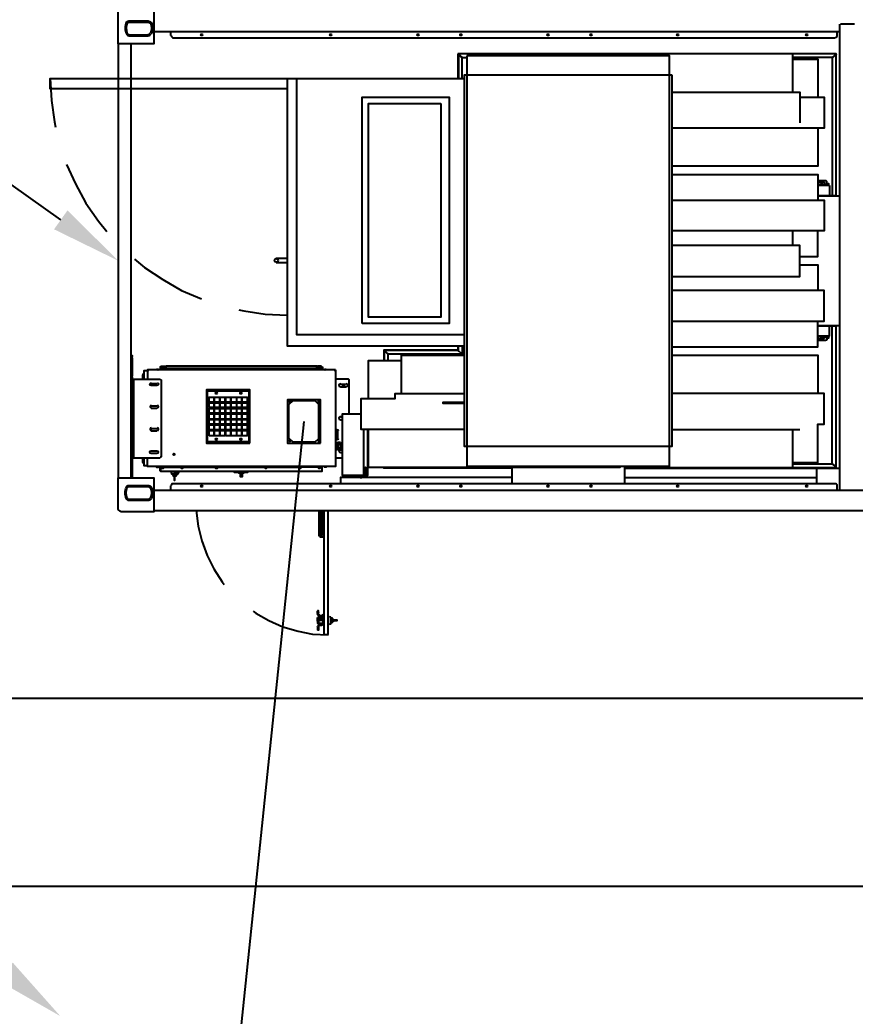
# Model space of a CAD drawing. Header units: feet. Extents: x -17 to 646, y -41 to 598.
# Drawn here: x 6.682 to 8.014, y 17.619 to 19.208 of the extents above; entities that cross this region are included whole.
import ezdxf
from ezdxf import colors
from ezdxf.entities.mleader import LeaderData, LeaderLine
from ezdxf.math import Vec2, Vec3

# ---------------------------------------------------------------- set-up
doc = ezdxf.new("R2010")
doc.units = ezdxf.units.FT
doc.header["$MEASUREMENT"] = 0
for name, color, linetype in [('E-CABL-CAT6', 120, 'CAT6_CABLE'), ('G-ANNO-TEXT', 1, 'Continuous'), ('PV-EQUIPM', 255, 'Continuous')]:
    doc.layers.add(name, color=color, linetype=linetype)
doc.styles.add('NEI-A', font='arial.ttf')
doc.styles.get("Standard").update_dxf_attribs({"font": 'arial.ttf'})
doc.linetypes.add('CAT6_CABLE', pattern='A,1,-0.12,["CAT6",Standard,S=0.1,R=0,X=-0.08,Y=-0.05],-0.3', length=1.42)

msp = doc.modelspace()

# ---------------------------------------------------------------- linework, layer by layer
at = {"layer": 'E-CABL-CAT6'}
msp.add_lwpolyline([(7.03579, 17.60436), (7.13579, 18.56694)], dxfattribs=at)
at = {"layer": 'PV-EQUIPM', "lineweight": 25}
for p, q in [((7.97336, 18.94363), (7.97336, 18.9278)), ((7.95503, 18.9278), (7.9817, 18.9278)), ((7.9817, 18.71945), (7.95503, 18.71945)), ((7.26914, 18.67444), (7.2633, 18.68028)), ((7.64667, 18.49276), (7.9892, 18.49276)), ((7.1583, 18.25441), (7.1583, 18.24524)), ((7.1658, 18.25524), (7.1658, 18.25108))]:
    msp.add_line(p, q, dxfattribs=at)
for points in [[(9.42431, 17.82521), (6.0082, 17.82521), (6.0082, 19.92204), (9.42431, 19.92204)], [(9.12429, 18.12523), (6.30823, 18.12523), (6.30823, 19.62202), (9.12429, 19.62202)], [(7.39498, 19.15032), (7.39498, 18.4961), (7.71834, 18.4961), (7.71834, 19.15032)], [(7.72251, 19.11948), (7.39082, 19.11948), (7.39082, 18.52777), (7.72251, 18.52777)], [(7.2283, 18.72361), (7.2283, 19.08448), (7.36665, 19.08448), (7.36665, 18.72361)], [(7.35331, 19.07448), (7.35331, 18.73362), (7.2383, 18.73362), (7.2383, 19.07448)], [(6.88577, 18.64861), (6.88661, 18.64778), (6.88661, 18.64861)], [(6.90078, 18.64944), (6.90161, 18.65028), (6.90244, 18.64944), (6.90244, 18.65028), (6.90328, 18.64944), (6.90328, 18.65028), (6.89994, 18.65028), (6.89994, 18.64944), (6.90078, 18.65028)], [(6.91078, 18.65194), (6.91078, 18.65444), (6.90578, 18.65444), (6.90578, 18.65194)], [(7.1558, 18.65444), (6.91494, 18.65444), (6.91494, 18.65111), (7.1558, 18.65111)], [(7.04912, 18.53277), (7.04912, 18.61777), (6.97995, 18.61777), (6.97995, 18.53277)], [(7.04745, 18.53443), (6.98162, 18.53443), (6.98162, 18.61611), (7.04745, 18.61611)], [(6.98412, 18.59777), (6.98412, 18.60611), (6.99162, 18.60611), (6.99162, 18.59777)], [(6.98412, 18.58944), (6.98412, 18.59694), (6.99162, 18.59694), (6.99162, 18.58944)], [(6.99245, 18.59777), (6.99245, 18.60611), (7.00078, 18.60611), (7.00078, 18.59777)], [(6.99245, 18.58944), (6.99245, 18.59694), (7.00078, 18.59694), (7.00078, 18.58944)], [(7.00162, 18.59777), (7.00162, 18.60611), (7.00912, 18.60611), (7.00912, 18.59777)], [(7.00162, 18.58944), (7.00162, 18.59694), (7.00912, 18.59694), (7.00912, 18.58944)], [(7.01078, 18.59777), (7.01078, 18.60611), (7.01829, 18.60611), (7.01829, 18.59777)], [(7.01078, 18.58944), (7.01078, 18.59694), (7.01829, 18.59694), (7.01829, 18.58944)], [(7.01912, 18.59777), (7.01912, 18.60611), (7.02745, 18.60611), (7.02745, 18.59777)], [(7.01912, 18.58944), (7.01912, 18.59694), (7.02745, 18.59694), (7.02745, 18.58944)], [(7.02829, 18.59777), (7.02829, 18.60611), (7.03579, 18.60611), (7.03579, 18.59777)], [(7.02829, 18.58944), (7.02829, 18.59694), (7.03579, 18.59694), (7.03579, 18.58944)], [(7.03662, 18.59777), (7.03662, 18.60611), (7.04495, 18.60611), (7.04495, 18.59777)], [(7.03662, 18.58944), (7.03662, 18.59694), (7.04495, 18.59694), (7.04495, 18.58944)], [(7.16163, 18.53277), (7.16163, 18.60194), (7.10913, 18.60194), (7.10913, 18.53277)], [(6.98412, 18.58027), (6.98412, 18.58777), (6.99162, 18.58777), (6.99162, 18.58027)], [(6.98412, 18.5711), (6.98412, 18.57944), (6.99162, 18.57944), (6.99162, 18.5711)], [(6.99245, 18.58027), (6.99245, 18.58777), (7.00078, 18.58777), (7.00078, 18.58027)], [(6.99245, 18.5711), (6.99245, 18.57944), (7.00078, 18.57944), (7.00078, 18.5711)], [(7.00162, 18.58027), (7.00162, 18.58777), (7.00912, 18.58777), (7.00912, 18.58027)], [(7.00162, 18.5711), (7.00162, 18.57944), (7.00912, 18.57944), (7.00912, 18.5711)], [(7.01078, 18.58027), (7.01078, 18.58777), (7.01829, 18.58777), (7.01829, 18.58027)], [(7.01078, 18.5711), (7.01078, 18.57944), (7.01829, 18.57944), (7.01829, 18.5711)], [(7.01912, 18.58027), (7.01912, 18.58777), (7.02745, 18.58777), (7.02745, 18.58027)], [(7.01912, 18.5711), (7.01912, 18.57944), (7.02745, 18.57944), (7.02745, 18.5711)], [(7.02829, 18.58027), (7.02829, 18.58777), (7.03579, 18.58777), (7.03579, 18.58027)], [(7.02829, 18.5711), (7.02829, 18.57944), (7.03579, 18.57944), (7.03579, 18.5711)], [(7.03662, 18.58027), (7.03662, 18.58777), (7.04495, 18.58777), (7.04495, 18.58027)], [(7.03662, 18.5711), (7.03662, 18.57944), (7.04495, 18.57944), (7.04495, 18.5711)], [(6.98412, 18.56277), (6.98412, 18.57027), (6.99162, 18.57027), (6.99162, 18.56277)], [(6.99245, 18.56277), (6.99245, 18.57027), (7.00078, 18.57027), (7.00078, 18.56277)], [(7.00162, 18.56277), (7.00162, 18.57027), (7.00912, 18.57027), (7.00912, 18.56277)], [(7.01078, 18.56277), (7.01078, 18.57027), (7.01829, 18.57027), (7.01829, 18.56277)], [(7.01912, 18.56277), (7.01912, 18.57027), (7.02745, 18.57027), (7.02745, 18.56277)], [(7.02829, 18.56277), (7.02829, 18.57027), (7.03579, 18.57027), (7.03579, 18.56277)], [(7.03662, 18.56277), (7.03662, 18.57027), (7.04495, 18.57027), (7.04495, 18.56277)], [(6.98412, 18.5536), (6.98412, 18.56193), (6.99162, 18.56193), (6.99162, 18.5536)], [(6.98412, 18.54443), (6.98412, 18.55277), (6.99162, 18.55277), (6.99162, 18.54443)], [(6.99245, 18.5536), (6.99245, 18.56193), (7.00078, 18.56193), (7.00078, 18.5536)], [(6.99245, 18.54443), (6.99245, 18.55277), (7.00078, 18.55277), (7.00078, 18.54443)], [(7.00162, 18.5536), (7.00162, 18.56193), (7.00912, 18.56193), (7.00912, 18.5536)], [(7.00162, 18.54443), (7.00162, 18.55277), (7.00912, 18.55277), (7.00912, 18.54443)], [(7.01078, 18.5536), (7.01078, 18.56193), (7.01829, 18.56193), (7.01829, 18.5536)], [(7.01078, 18.54443), (7.01078, 18.55277), (7.01829, 18.55277), (7.01829, 18.54443)], [(7.01912, 18.5536), (7.01912, 18.56193), (7.02745, 18.56193), (7.02745, 18.5536)], [(7.01912, 18.54443), (7.01912, 18.55277), (7.02745, 18.55277), (7.02745, 18.54443)], [(7.02829, 18.5536), (7.02829, 18.56193), (7.03579, 18.56193), (7.03579, 18.5536)], [(7.02829, 18.54443), (7.02829, 18.55277), (7.03579, 18.55277), (7.03579, 18.54443)], [(7.03662, 18.5536), (7.03662, 18.56193), (7.04495, 18.56193), (7.04495, 18.5536)], [(7.03662, 18.54443), (7.03662, 18.55277), (7.04495, 18.55277), (7.04495, 18.54443)], [(7.15746, 18.26441), (7.1583, 18.26108), (7.15663, 18.26108), (7.15663, 18.26441), (7.15746, 18.26524)], [(7.15663, 18.25358), (7.15746, 18.25358), (7.1583, 18.25191), (7.15663, 18.25191)]]:
    msp.add_lwpolyline(points, close=True, dxfattribs=at)
for points in [[(6.83827, 19.22032), (6.83827, 19.17032), (6.89661, 19.17032), (6.89661, 19.22365), (6.8416, 19.22365, 0.4142143), (6.8391, 19.22074)], [(6.85196, 19.20414, 0.2191759), (6.85203, 19.18548, 0.2927767), (6.85619, 19.18282)], [(6.85361, 19.20373, 0.2273789), (6.85354, 19.18618, 0.2927758), (6.85619, 19.18448)], [(6.85203, 19.20349, -0.2927767), (6.85577, 19.20615), (6.88661, 19.20615, -0.2927767), (6.89119, 19.20349)], [(6.85494, 19.20449), (6.88661, 19.20449, -0.2927758), (6.88967, 19.20279)], [(7.98295, 19.18032, 0.4142143), (7.98586, 19.18282), (7.98586, 19.18949)], [(7.96919, 18.94363), (7.96919, 18.94947, 0.414215), (7.96753, 18.95113), (7.95503, 18.95113)], [(7.96544, 18.9453, 1.0000025), (7.96503, 18.9478), (7.95586, 18.9478)], [(7.96544, 18.70028, 1.0000025), (7.96503, 18.70278), (7.95586, 18.70278)], [(7.96919, 18.70361), (7.96919, 18.69778, -0.414215), (7.96794, 18.69695)], [(6.85927, 18.63867, 0.3563451), (6.86161, 18.64111), (6.86161, 18.66819, 0.3563451), (6.85911, 18.67111), (6.86161, 18.67111), (6.86161, 18.67194), (6.85911, 18.67194)], [(6.85919, 18.66934, -0.2980961), (6.85994, 18.66778), (6.85994, 18.64111, -0.2980961), (6.85919, 18.64038)], [(6.87827, 18.63444), (6.87827, 18.64111, -0.3513839), (6.88056, 18.64437)], [(6.91494, 18.65611), (6.91578, 18.65528), (7.15496, 18.65528), (7.1558, 18.65611, -0.2240032), (7.15656, 18.65433)], [(6.86161, 18.63444), (6.90619, 18.63444, -0.414215), (6.90744, 18.63277), (6.90744, 18.5111, -0.414215), (6.90619, 18.51026)], [(6.90119, 18.62861, -0.999999), (6.90078, 18.62444), (6.89161, 18.62444, -0.999999), (6.89203, 18.62861)], [(7.20747, 18.57944), (7.20747, 18.63319, 0.414215), (7.2058, 18.63444), (7.1858, 18.63444)], [(7.20205, 18.62777, -1.0000012), (7.20163, 18.62194), (7.19413, 18.62194, -1.0000012), (7.19455, 18.62777)], [(7.19663, 18.56944), (7.19413, 18.56944, -1.0000012), (7.19455, 18.57527)], [(7.1858, 18.55443), (7.18747, 18.55443, -0.414213), (7.18997, 18.55235)], [(7.1858, 18.5386), (7.18747, 18.5386, 0.414215), (7.18913, 18.53943), (7.18913, 18.55193, 0.414215), (7.18788, 18.5536)], [(7.18997, 18.53985, -0.414213), (7.18747, 18.53777), (7.1858, 18.53777)], [(7.19663, 18.51693), (7.19413, 18.51693, -0.7760204), (7.19315, 18.52241)], [(6.88056, 18.50033, -0.3513839), (6.87827, 18.50276), (6.87827, 18.50943)], [(6.92328, 18.4861), (6.92411, 18.4836), (6.92828, 18.4836, 0.0081002), (6.92538, 18.48349)], [(6.93495, 18.4861), (6.93411, 18.4836), (6.92911, 18.4836, 0.0467761), (6.93003, 18.48362)], [(6.93358, 18.48432, 0.0083644), (6.93108, 18.48441, 0.002731), (6.93019, 18.48443)], [(6.84244, 18.42359), (6.89661, 18.42359), (6.89661, 18.47693), (6.83827, 18.47693), (6.83827, 18.42859, 0.4142141), (6.84285, 18.42442)], [(7.98586, 18.45776), (7.98586, 18.46484, 0.4142143), (7.98253, 18.46776), (6.92578, 18.46776, 0.4142143), (6.92328, 18.46484)], [(6.89119, 18.44376, -0.2927767), (6.88661, 18.44109), (6.85619, 18.44109, -0.2927767), (6.85196, 18.44394, -0.2191759), (6.85203, 18.46259, -0.2927767), (6.85577, 18.46526), (6.88661, 18.46526, -0.2927767), (6.89119, 18.46259)], [(6.88967, 18.44446, -0.2927758), (6.88661, 18.44276), (6.85619, 18.44276, -0.2927758), (6.85348, 18.44464, -0.2191759), (6.85354, 18.4619, -0.2927758), (6.85577, 18.46359), (6.88661, 18.46359, -0.2927758), (6.88967, 18.4619)], [(7.15814, 18.24804, 0.0828546), (7.1583, 18.24858), (7.15663, 18.24858), (7.15663, 18.25108), (7.1583, 18.25108, 0.0828546), (7.15814, 18.25244)], [(7.15746, 18.25983, 0.4142143), (7.15996, 18.25691), (7.1633, 18.25691, -0.414215), (7.16496, 18.25566)], [(7.1758, 18.24358), (7.1783, 18.24441), (7.1783, 18.25441, -0.1394295), (7.1808, 18.25274), (7.1808, 18.24691, -0.1394295), (7.17876, 18.24533)], [(7.1783, 18.25108, 0.002731), (7.1783, 18.25024)], [(7.17924, 18.24568, -0.0081002), (7.17915, 18.24828, -0.002731), (7.17911, 18.24932, 0.0467761), (7.17911, 18.25033)], [(7.16663, 18.24483, -0.4142143), (7.1633, 18.24191), (7.15996, 18.24191, 0.414215), (7.15913, 18.24066)]]:
    msp.add_lwpolyline(points, format="xyb", dxfattribs=at)
for points in [[(7.9892, 19.20115), (7.9892, 18.45776)], [(8.01336, 19.20115), (7.99086, 19.20115)], [(6.88744, 19.18365), (6.85577, 19.18365)], [(6.89661, 19.18949), (7.9892, 19.18949)], [(6.92244, 19.18949), (6.92244, 19.18282)], [(6.8391, 19.17032), (6.8391, 18.47693)], [(6.88661, 19.18198), (6.85577, 19.18198)], [(6.85911, 19.17032), (6.85911, 18.47693)], [(6.92578, 19.17948), (7.98253, 19.17948)], [(7.38081, 19.15365), (7.38081, 19.11448)], [(7.9842, 19.15365), (7.38081, 19.15365)], [(7.38165, 19.15365), (7.38165, 19.11448)], [(7.38165, 19.15282), (7.38748, 19.14782), (7.39498, 19.14782)], [(7.38748, 19.11448), (7.38748, 19.14698), (7.38165, 19.15198)], [(7.70167, 19.15365), (7.70167, 19.15032)], [(7.91419, 19.15365), (7.91419, 19.09281)], [(7.98336, 19.15282), (7.97753, 19.14782), (7.91419, 19.14782)], [(7.9842, 18.92696), (7.9842, 19.15365), (7.98336, 19.15198), (7.97753, 19.14698), (7.97753, 18.9278)], [(7.91419, 19.14531), (7.95503, 19.14531), (7.95503, 19.08448)], [(7.10829, 19.09781), (6.73076, 19.09781), (6.73076, 19.11448), (7.39082, 19.11448)], [(6.73076, 19.11448), (6.73243, 19.07948), (6.73743, 19.04531), (6.7391, 19.03697)], [(7.10829, 19.11448), (7.10829, 18.68778), (7.39082, 18.68778)], [(7.39082, 19.11365), (7.12329, 19.11365), (7.12329, 18.70611), (7.39082, 18.70611)], [(7.72251, 19.09281), (7.92586, 19.09281), (7.92586, 19.04364)], [(7.92586, 19.08448), (7.96503, 19.08448), (7.96503, 19.03531), (7.72251, 19.03531)], [(7.95503, 19.03531), (7.95503, 18.97447), (7.72251, 18.97447)], [(6.7566, 18.97697), (6.77077, 18.94613), (6.78743, 18.9153), (6.80744, 18.88696), (6.82077, 18.87029)], [(7.72251, 18.96113), (7.95503, 18.96113), (7.95503, 18.9203)], [(7.95586, 18.94447), (7.96503, 18.94447)], [(7.97003, 18.94363), (7.97003, 18.94697), (7.97169, 18.94697), (7.97169, 18.94363)], [(7.97336, 18.94363), (7.95503, 18.94363)], [(7.72251, 18.9203), (7.96503, 18.9203), (7.96503, 18.87113), (7.72251, 18.87113)], [(7.95503, 18.92696), (7.9892, 18.92696)], [(7.98003, 18.9278), (7.98003, 18.92696)], [(7.9817, 18.9278), (7.9817, 18.92696)], [(7.91419, 18.87113), (7.91419, 18.84779)], [(7.92586, 18.83029), (7.95503, 18.83029), (7.95503, 18.87113)], [(7.72251, 18.79862), (7.92586, 18.79862), (7.92586, 18.84779), (7.72251, 18.84779)], [(6.86494, 18.82612), (6.88077, 18.81279), (6.90994, 18.79362), (6.93995, 18.77612), (6.97161, 18.76278)], [(7.10829, 18.82696), (7.09079, 18.82696)], [(7.10829, 18.82029), (7.09079, 18.82029)], [(7.92586, 18.81696), (7.95503, 18.81696), (7.95503, 18.77612)], [(7.72251, 18.72695), (7.96503, 18.72695), (7.96503, 18.77612), (7.72251, 18.77612)], [(7.03162, 18.74528), (7.03912, 18.74362), (7.07329, 18.73862), (7.10829, 18.73695)], [(7.72251, 18.68611), (7.95503, 18.68611), (7.95503, 18.72695)], [(7.64667, 18.4936), (7.9842, 18.4936), (7.98336, 18.49526), (7.97753, 18.50026), (7.97753, 18.71945)], [(7.95503, 18.72028), (7.9892, 18.72028)], [(7.95503, 18.70361), (7.97336, 18.70361), (7.97336, 18.71945)], [(7.98003, 18.72028), (7.98003, 18.71945)], [(7.9817, 18.72028), (7.9817, 18.71945)], [(7.9842, 18.49276), (7.9842, 18.72028)], [(7.96753, 18.69611), (7.95503, 18.69611)], [(7.95586, 18.69945), (7.96503, 18.69945)], [(7.97169, 18.70361), (7.97169, 18.70028), (7.97003, 18.70028), (7.97003, 18.70361)], [(7.38165, 18.68111), (7.26247, 18.68111), (7.26247, 18.66444)], [(7.2633, 18.68111), (7.2633, 18.66444)], [(7.38081, 18.68028), (7.2633, 18.68028)], [(7.38748, 18.68778), (7.38748, 18.67444), (7.26997, 18.67444), (7.26414, 18.67944)], [(7.26914, 18.67444), (7.26914, 18.66444)], [(7.38081, 18.68778), (7.38081, 18.68028), (7.38165, 18.67944), (7.38165, 18.68778)], [(7.38748, 18.67444), (7.38081, 18.68111)], [(7.2383, 18.6036), (7.2383, 18.66444), (7.29081, 18.66444)], [(7.29081, 18.61194), (7.29081, 18.67278), (7.39082, 18.67278)], [(7.72251, 18.67278), (7.95503, 18.67278), (7.95503, 18.61194)], [(6.86161, 18.65444), (6.85994, 18.65444)], [(6.88661, 18.64778), (6.87994, 18.64778), (6.87994, 18.63444)], [(7.1858, 18.64944), (7.1858, 18.49526), (6.88577, 18.49526), (6.88577, 18.50943)], [(7.1858, 18.64944), (6.88577, 18.64944), (6.88577, 18.63444)], [(6.90661, 18.65444), (6.90661, 18.65194)], [(6.90828, 18.65444), (6.90828, 18.65528), (6.91328, 18.65528), (6.91328, 18.64944)], [(6.90828, 18.65194), (6.90828, 18.64944)], [(6.91078, 18.65444), (6.91161, 18.65361), (6.91161, 18.65278), (6.91078, 18.65194)], [(6.91494, 18.65611), (7.1558, 18.65611)], [(6.91994, 18.65111), (6.91994, 18.64944)], [(6.92994, 18.65111), (6.92994, 18.64944)], [(6.93078, 18.64944), (6.93078, 18.65111)], [(7.1408, 18.64944), (7.1408, 18.65111)], [(7.1508, 18.65111), (7.1508, 18.64944)], [(7.16246, 18.65444), (7.16246, 18.65528), (7.15746, 18.65528), (7.15746, 18.64944)], [(7.15996, 18.65444), (7.15996, 18.65194)], [(7.15996, 18.65444), (7.16496, 18.65444)], [(7.15996, 18.65194), (7.16496, 18.65194)], [(7.16246, 18.64944), (7.16246, 18.65194)], [(7.16413, 18.65194), (7.16413, 18.65444)], [(7.16496, 18.65444), (7.16496, 18.65194)], [(7.1708, 18.64944), (7.1708, 18.65028), (7.1683, 18.65028), (7.16746, 18.64944)], [(7.1683, 18.65028), (7.1683, 18.64944), (7.16913, 18.65028), (7.16996, 18.64944), (7.1708, 18.65028)], [(7.18413, 18.64778), (7.1858, 18.64944)], [(7.1858, 18.64861), (7.18497, 18.64861), (7.18497, 18.64778), (7.18413, 18.64778)], [(6.86161, 18.47693), (6.86161, 18.63777), (6.85911, 18.63777)], [(6.86327, 18.63444), (6.86327, 18.50943)], [(6.89161, 18.62777), (6.90078, 18.62777)], [(7.19413, 18.62694), (7.20163, 18.62694)], [(6.98162, 18.61277), (6.97995, 18.61111)], [(6.98662, 18.61777), (6.98495, 18.61611)], [(7.04412, 18.61611), (7.04245, 18.61777)], [(7.04912, 18.61111), (7.04745, 18.61277)], [(7.39082, 18.55443), (7.22664, 18.55443), (7.22664, 18.6036), (7.28081, 18.6036), (7.28081, 18.61194), (7.39082, 18.61194)], [(7.91419, 18.50193), (7.95503, 18.50193), (7.95503, 18.56277), (7.96503, 18.56277), (7.96503, 18.61194), (7.72251, 18.61194)], [(7.15913, 18.59444), (7.1533, 18.60027), (7.11746, 18.60027), (7.11079, 18.5936), (7.11079, 18.5411), (7.11746, 18.53443), (7.1533, 18.53443), (7.15913, 18.54027)], [(7.15913, 18.53277), (7.15913, 18.60194)], [(7.39082, 18.5961), (7.35748, 18.5961), (7.35748, 18.59777), (7.39082, 18.59777)], [(7.36248, 18.5961), (7.36248, 18.59777)], [(6.89161, 18.59194), (6.90078, 18.59194)], [(6.90078, 18.58777), (6.89161, 18.58777)], [(7.23664, 18.55443), (7.23664, 18.4811), (7.19663, 18.4811), (7.19663, 18.57944), (7.22664, 18.57944)], [(7.19413, 18.57444), (7.19663, 18.57444)], [(6.89161, 18.5561), (6.90078, 18.5561)], [(6.90078, 18.55193), (6.89161, 18.55193)], [(7.18747, 18.55277), (7.1858, 18.55277)], [(7.1858, 18.5486), (7.1883, 18.5486)], [(7.18747, 18.5486), (7.1883, 18.54777), (7.18747, 18.54693)], [(7.1883, 18.55193), (7.1883, 18.53943)], [(7.22997, 18.55443), (7.22997, 18.4811)], [(7.63917, 18.4961), (7.63917, 18.4936), (7.2383, 18.4936), (7.2383, 18.55443)], [(7.72251, 18.55443), (7.92586, 18.55443)], [(7.91419, 18.55443), (7.91419, 18.4936)], [(6.97995, 18.53943), (6.98162, 18.53777)], [(6.98162, 18.53527), (6.98245, 18.53527)], [(6.98495, 18.53443), (6.98662, 18.53277)], [(7.04245, 18.53277), (7.04412, 18.53443)], [(7.04662, 18.53443), (7.04662, 18.53527)], [(7.04745, 18.53777), (7.04912, 18.53943)], [(7.11246, 18.53527), (7.11329, 18.53527)], [(7.1583, 18.53527), (7.15913, 18.53527)], [(7.1858, 18.54693), (7.18747, 18.54693), (7.1883, 18.5461), (7.18747, 18.54443)], [(7.1858, 18.54443), (7.18747, 18.54443), (7.1883, 18.5436), (7.18747, 18.54277)], [(7.18747, 18.54277), (7.1858, 18.54277)], [(7.1858, 18.5336), (7.18747, 18.5336), (7.18747, 18.52193), (7.1858, 18.52193)], [(7.18747, 18.53277), (7.18913, 18.53277)], [(7.1933, 18.5336), (7.18913, 18.5336), (7.18913, 18.52193)], [(7.1933, 18.52193), (7.19413, 18.52277), (7.19413, 18.53277), (7.1933, 18.5336)], [(7.19413, 18.53193), (7.1933, 18.5311)], [(7.18747, 18.5311), (7.1858, 18.5311)], [(7.18747, 18.53027), (7.1858, 18.53027)], [(7.18663, 18.52943), (7.1858, 18.52943)], [(7.1858, 18.5286), (7.18663, 18.5286)], [(7.1858, 18.52693), (7.18663, 18.52693), (7.1858, 18.52777)], [(7.18663, 18.52777), (7.1858, 18.52777)], [(7.18663, 18.5261), (7.1858, 18.5261)], [(7.18747, 18.52527), (7.1858, 18.52527)], [(7.18747, 18.52443), (7.1858, 18.52443)], [(7.18663, 18.5261), (7.18663, 18.52943)], [(7.18747, 18.52277), (7.18913, 18.52277)], [(7.18913, 18.53027), (7.1933, 18.53027), (7.1933, 18.5311), (7.18913, 18.5311)], [(7.18913, 18.52443), (7.1933, 18.52443), (7.1933, 18.52527), (7.18913, 18.52527)], [(7.1933, 18.52193), (7.18913, 18.52193)], [(7.19413, 18.52943), (7.1933, 18.53027)], [(7.1933, 18.52527), (7.19413, 18.5261)], [(7.1933, 18.52443), (7.19413, 18.5236)], [(7.19413, 18.52193), (7.19663, 18.52193)], [(7.1958, 18.52443), (7.1958, 18.5311)], [(6.86161, 18.50943), (6.90578, 18.50943)], [(6.87994, 18.50943), (6.87994, 18.49693), (6.88577, 18.49693)], [(7.1858, 18.50943), (7.19663, 18.50943)], [(7.91419, 18.49943), (7.97753, 18.49943), (7.98336, 18.49443)], [(6.88661, 18.4961), (6.88577, 18.4961)], [(6.88661, 18.49526), (6.88661, 18.4961)], [(6.89994, 18.49526), (6.89994, 18.49443), (6.90328, 18.49443), (6.90328, 18.49526)], [(6.90078, 18.49526), (6.90078, 18.49443)], [(6.90244, 18.49526), (6.90244, 18.49443)], [(6.90661, 18.4886), (6.90578, 18.4886), (6.90578, 18.49443), (6.90911, 18.49443)], [(6.90661, 18.49443), (6.90661, 18.48776), (7.16413, 18.48776), (7.16413, 18.49443)], [(6.91078, 18.49526), (6.91078, 18.49193), (6.90911, 18.49193), (6.90911, 18.49526)], [(6.90911, 18.49276), (6.91078, 18.49276)], [(6.91078, 18.49443), (6.93995, 18.49443)], [(6.91828, 18.49443), (6.91828, 18.49526)], [(6.92328, 18.48693), (6.92328, 18.48776)], [(6.92828, 18.49526), (6.92828, 18.49443)], [(6.93495, 18.48776), (6.93495, 18.48693)], [(6.94161, 18.49526), (6.94161, 18.49193), (6.93995, 18.49193), (6.93995, 18.49526)], [(6.93995, 18.49276), (6.94161, 18.49276)], [(6.94161, 18.49443), (6.99495, 18.49443)], [(6.99662, 18.49526), (6.99662, 18.49193), (6.99495, 18.49193), (6.99495, 18.49526)], [(6.99495, 18.49276), (6.99662, 18.49276)], [(6.99662, 18.49443), (7.07412, 18.49443)], [(7.02412, 18.48776), (7.02412, 18.4861), (7.04579, 18.4861), (7.04579, 18.48776)], [(7.03079, 18.4861), (7.03079, 18.48526), (7.03995, 18.48526)], [(7.03329, 18.48526), (7.03329, 18.47943), (7.03745, 18.47943), (7.03745, 18.48526)], [(7.03495, 18.4811), (7.03495, 18.48526)], [(7.03995, 18.48526), (7.03995, 18.4861)], [(7.07579, 18.49526), (7.07579, 18.49276), (7.07496, 18.49193), (7.07412, 18.49193), (7.07412, 18.49526)], [(7.07412, 18.49276), (7.07579, 18.49276)], [(7.07496, 18.49276), (7.07496, 18.49526)], [(7.07579, 18.49443), (7.12829, 18.49443)], [(7.12996, 18.49526), (7.12996, 18.49193), (7.12829, 18.49193), (7.12829, 18.49526)], [(7.12829, 18.49276), (7.12996, 18.49276)], [(7.15913, 18.49443), (7.12996, 18.49443)], [(7.13829, 18.49526), (7.13829, 18.49443)], [(7.13913, 18.49443), (7.13913, 18.49526)], [(7.14913, 18.49443), (7.14913, 18.49526)], [(7.1558, 18.49526), (7.1558, 18.49443)], [(7.15746, 18.49443), (7.15746, 18.49526)], [(7.1583, 18.49526), (7.1583, 18.49443)], [(7.1608, 18.49526), (7.1608, 18.49193), (7.15913, 18.49193), (7.15913, 18.49526)], [(7.15913, 18.49276), (7.1608, 18.49276)], [(7.1608, 18.49443), (7.16413, 18.49443)], [(7.1708, 18.49526), (7.1708, 18.49443), (7.16746, 18.49443)], [(7.16746, 18.49526), (7.16746, 18.49443)], [(7.1683, 18.49443), (7.1683, 18.49526)], [(7.16996, 18.49526), (7.16996, 18.49443)], [(7.18497, 18.49526), (7.18413, 18.4961), (7.18497, 18.4961), (7.1858, 18.49526)], [(7.46665, 18.49276), (7.26247, 18.49276), (7.26247, 18.4936)], [(7.2633, 18.4936), (7.2633, 18.49276)], [(7.41165, 18.4961), (7.41165, 18.4936)], [(7.46665, 18.4936), (7.46665, 18.46776)], [(7.64667, 18.4961), (7.64667, 18.46776)], [(7.70167, 18.4961), (7.70167, 18.4936)], [(7.95336, 18.46776), (7.95336, 18.49276)], [(6.92578, 18.4811), (6.93245, 18.4811)], [(6.92661, 18.48026), (6.93161, 18.48026)], [(6.92828, 18.48026), (6.92828, 18.47359), (6.92911, 18.47359), (6.92911, 18.48026)], [(7.03329, 18.4811), (7.03412, 18.4811)], [(7.03662, 18.48026), (7.03662, 18.4811), (7.03495, 18.4811)], [(7.03662, 18.48026), (7.03745, 18.48026)], [(7.46665, 18.47776), (7.1933, 18.47776), (7.1933, 18.46776)], [(7.22664, 18.47609), (7.22664, 18.47776)], [(7.64667, 18.47776), (7.95336, 18.47776)], [(6.89661, 18.45776), (8.76759, 18.45776)], [(6.92244, 18.46443), (6.92244, 18.45776)], [(6.89661, 18.42526), (8.76759, 18.42526)], [(6.96328, 18.42526), (6.96661, 18.40026), (6.97245, 18.37692), (6.98078, 18.35358), (6.99162, 18.33192), (7.00495, 18.31108), (7.00828, 18.30691)], [(7.15913, 18.42526), (7.15913, 18.38442)], [(7.16163, 18.38775), (7.16163, 18.42526)], [(7.16413, 18.42526), (7.16413, 18.38775)], [(7.16746, 18.22691), (7.16746, 18.42526)], [(7.1733, 18.22691), (7.17413, 18.22774), (7.17413, 18.42526)], [(7.16746, 18.38275), (7.1608, 18.38275)], [(7.05412, 18.26441), (7.05829, 18.26108), (7.07912, 18.24941), (7.10163, 18.23941), (7.12579, 18.23274), (7.14913, 18.22774), (7.17413, 18.22691)], [(7.1583, 18.25941), (7.1583, 18.26524), (7.15663, 18.26524)], [(7.15663, 18.25941), (7.15663, 18.26024), (7.1583, 18.26024)], [(7.15663, 18.25358), (7.15746, 18.25441), (7.1583, 18.25441)], [(7.15746, 18.24524), (7.15746, 18.24608), (7.1583, 18.24774), (7.15663, 18.24774)], [(7.15663, 18.24774), (7.15663, 18.24524), (7.16746, 18.24524)], [(7.15746, 18.24524), (7.15663, 18.24608)], [(7.15746, 18.25441), (7.15746, 18.25358)], [(7.1658, 18.25358), (7.1583, 18.25358)], [(7.15996, 18.25774), (7.1633, 18.25774)], [(7.16746, 18.25108), (7.15996, 18.25108), (7.15996, 18.25274), (7.16496, 18.25274), (7.16496, 18.24941), (7.15996, 18.24941), (7.15996, 18.25024), (7.16746, 18.25024)], [(7.1608, 18.25024), (7.1608, 18.25108)], [(7.16413, 18.25358), (7.16413, 18.25524)], [(7.16413, 18.24441), (7.16413, 18.24524)], [(7.16746, 18.25441), (7.1658, 18.25441)], [(7.16746, 18.25274), (7.1658, 18.25274)], [(7.1658, 18.24441), (7.1658, 18.25024)], [(7.17413, 18.25608), (7.17496, 18.25524)], [(7.1758, 18.25524), (7.1783, 18.25524)], [(7.18163, 18.25191), (7.18163, 18.24774)], [(7.18163, 18.24941), (7.1883, 18.24941), (7.1883, 18.25024), (7.18163, 18.25024)], [(7.1583, 18.23941), (7.15663, 18.23941), (7.15663, 18.24024)], [(7.1583, 18.24024), (7.1583, 18.23441), (7.15663, 18.23441)], [(7.15746, 18.23441), (7.15746, 18.23524), (7.1583, 18.23774), (7.15663, 18.23858), (7.15663, 18.23441)], [(7.1633, 18.24274), (7.15996, 18.24274)], [(7.1658, 18.24441), (7.16746, 18.24441)], [(7.17496, 18.24358), (7.17413, 18.24358)], [(7.1733, 18.22691), (7.16746, 18.22691)]]:
    msp.add_lwpolyline(points, dxfattribs=at)
for points in [[(6.90078, 18.5161), (6.89161, 18.5161, -0.999999), (6.89161, 18.52026), (6.90078, 18.52026, -0.999999)], [(7.23247, 18.48526), (7.23247, 18.49276, -1.0000024), (7.23497, 18.49276), (7.23497, 18.48526, -1.0000025)]]:
    msp.add_lwpolyline(points, format="xyb", close=True, dxfattribs=at)
for centre, radius in [((6.97203, 19.18407), 0.00125), ((7.17788, 19.18407), 0.00125), ((7.31706, 19.18407), 0.00125), ((7.3854, 19.18407), 0.00125), ((7.52458, 19.18407), 0.00125), ((7.59291, 19.18407), 0.00125), ((7.73126, 19.18407), 0.00125), ((7.93711, 19.18407), 0.00125), ((7.96128, 18.94655), 0.00125), ((7.09121, 18.82404), 0.00292), ((7.96128, 18.70153), 0.00125), ((6.99537, 18.61236), 0.00125), ((7.03454, 18.61236), 0.00125), ((7.19872, 18.62486), 0.00125), ((7.11288, 18.59902), 0.00125), ((6.99537, 18.53902), 0.00125), ((7.03454, 18.53902), 0.00125), ((7.11288, 18.53652), 0.00125), ((6.92786, 18.51485), 0.00125), ((7.23372, 18.48901), 0.00125), ((6.97203, 18.46401), 0.00125), ((7.17788, 18.46401), 0.00125), ((7.31706, 18.46401), 0.00125), ((7.3854, 18.46401), 0.00125), ((7.52458, 18.46401), 0.00125), ((7.59291, 18.46401), 0.00125), ((7.73126, 18.46401), 0.00125), ((7.93711, 18.46401), 0.00125)]:
    msp.add_circle(centre, radius, dxfattribs=at)
for centre, radius, start, end in [((6.85619, 19.20157), 0.00292, 90.00007, 155.27508), ((6.87202, 19.1949), 0.02042, 334.3799, 25.6201), ((6.87202, 19.1949), 0.02209, 335.27525, 24.72475), ((6.88702, 19.1874), 0.00292, 270.00007, 335.27508), ((6.88702, 19.1874), 0.00458, 270.00001, 335.27521), ((6.92619, 19.18323), 0.00292, 179.99993, 270.00007), ((7.95628, 18.94655), 0.00125, 89.99938, 101.55436), ((7.95628, 18.94655), 0.00125, 258.44566, 270.00059), ((7.95628, 18.70153), 0.00125, 89.99941, 101.55433), ((7.95628, 18.70153), 0.00125, 258.44565, 270.0006), ((6.91786, 18.65486), 0.00208, 144.27257, 194.77662), ((6.95477, 18.61143), 0.02852, 8.97299, 9.30644), ((7.07513, 18.61143), 0.02852, 170.69356, 171.02701), ((7.15871, 18.59902), 0.00125, 20.02826, 339.97174), ((6.89203, 18.59069), 0.00208, 90.00006, 269.99995), ((6.90119, 18.59069), 0.00208, 270.00005, 89.99995), ((6.89203, 18.55485), 0.00208, 90.00006, 269.99995), ((6.90119, 18.55485), 0.00208, 270.00005, 89.99995), ((6.95477, 18.53994), 0.02852, 350.69356, 351.02701), ((7.07513, 18.53994), 0.02852, 188.97299, 189.30644), ((7.15871, 18.53652), 0.00125, 20.02826, 339.97174), ((7.19455, 18.53152), 0.00208, 0.00016, 79.61231), ((7.19455, 18.51984), 0.00292, 90.0019, 93.91264), ((7.19455, 18.52485), 0.00208, 280.38769, 359.99984), ((6.92453, 18.48735), 0.00125, 183.0026, 193.40297), ((6.92953, 18.48485), 0.00458, 191.0907, 222.8409), ((6.92953, 18.40313), 0.0813, 90.46777, 91.09367), ((6.92953, 18.40254), 0.08105, 90.03893, 90.24269), ((6.92953, 18.40282), 0.08161, 89.73688, 89.96114), ((6.92953, 18.48485), 0.00458, 317.1591, 348.9093), ((6.93453, 18.48735), 0.00125, 346.59703, 356.9974), ((7.03537, 18.48401), 0.00125, 92.34572, 93.49143), ((7.0362, 18.48401), 0.00125, 86.50867, 87.65414), ((7.03454, 18.48068), 0.00125, 123.18914, 124.36662), ((7.03453, 18.48069), 0.00123, 122.19686, 123.20485), ((7.03537, 18.47901), 0.00292, 104.31845, 107.53958), ((7.03537, 18.47901), 0.00292, 100.99373, 104.2822), ((7.03537, 18.4782), 0.00373, 99.49247, 100.9165), ((7.03537, 18.47818), 0.00291, 100.85333, 103.86765), ((7.03537, 18.47901), 0.00208, 107.13461, 109.49213), ((7.03537, 18.47902), 0.00208, 107.55703, 109.10912), ((7.03537, 18.47818), 0.00375, 96.66703, 99.49542), ((7.03537, 18.47819), 0.00291, 99.40615, 101.00342), ((7.03537, 18.47817), 0.00292, 96.32107, 99.37635), ((7.03537, 18.47818), 0.00375, 92.38994, 96.65975), ((7.03537, 18.47734), 0.00375, 83.71599, 87.82328), ((7.03537, 18.47818), 0.00375, 80.57888, 83.38955), ((7.03537, 18.47816), 0.00377, 79.18273, 80.57745), ((7.0362, 18.47818), 0.00291, 80.6907, 83.72146), ((7.03621, 18.47819), 0.00291, 79.08139, 80.69672), ((7.0362, 18.47902), 0.00291, 75.82491, 79.1384), ((7.03621, 18.47819), 0.00291, 76.29529, 79.19502), ((7.0362, 18.479), 0.0021, 70.59948, 72.79386), ((7.0362, 18.47899), 0.00211, 70.89923, 72.42455), ((7.0362, 18.47901), 0.00292, 72.43086, 75.8438), ((6.87202, 18.45318), 0.02042, 335.27525, 24.72475), ((6.87202, 18.45318), 0.02209, 335.27525, 24.72475), ((7.16288, 18.38734), 0.00208, 128.6826, 51.3174), ((7.16121, 18.38484), 0.00125, 179.99986, 270.00014), ((7.14788, 18.26066), 0.00958, 0.01596, 7.46617), ((7.15538, 18.25149), 0.00208, 0.01683, 16.43047), ((7.15538, 18.24899), 0.00208, 343.56953, 359.98317), ((7.16038, 18.25983), 0.00125, 179.99986, 270.00014), ((7.16371, 18.25566), 0.00292, 359.99993, 90.00007), ((7.17538, 18.25483), 0.00125, 76.59704, 86.9974), ((7.26074, 18.24983), 0.08161, 179.73688, 179.96114), ((7.26019, 18.24983), 0.08105, 180.03893, 180.24269), ((7.25539, 18.25066), 0.07626, 176.9515, 178.86844), ((7.14788, 18.23983), 0.00958, 352.56197, 359.95606), ((7.16038, 18.24066), 0.00292, 89.99993, 180.00007), ((7.16371, 18.24483), 0.00125, 269.99986, 0.00014), ((7.17538, 18.24566), 0.00125, 273.00261, 283.40297)]:
    msp.add_arc(centre, radius, start, end, dxfattribs=at)
for points in [[(6.98236, 18.61618), (6.98237, 18.61618), (6.98238, 18.61617), (6.98239, 18.61616)], [(7.04668, 18.61616), (7.04669, 18.61617), (7.0467, 18.61618), (7.04671, 18.61618)], [(6.98239, 18.53521), (6.98238, 18.5352), (6.98237, 18.5352), (6.98236, 18.53519)], [(7.04671, 18.53519), (7.0467, 18.5352), (7.04669, 18.5352), (7.04668, 18.53521)], [(7.03467, 18.48181), (7.03467, 18.48181), (7.03466, 18.4818), (7.03465, 18.4818)], [(7.03467, 18.48098), (7.03467, 18.48097), (7.03466, 18.48097), (7.03465, 18.48097)], [(7.03469, 18.48098), (7.03468, 18.48098), (7.03468, 18.48098), (7.03467, 18.48098)], [(7.03688, 18.48173), (7.03688, 18.48173), (7.03687, 18.48173), (7.03687, 18.48174)], [(7.0369, 18.48098), (7.03689, 18.48098), (7.03689, 18.48098), (7.03689, 18.48098)], [(7.03692, 18.4818), (7.03691, 18.4818), (7.0369, 18.48181), (7.0369, 18.48181)], [(7.03692, 18.48097), (7.03691, 18.48097), (7.03691, 18.48097), (7.0369, 18.48098)], [(7.03774, 18.48172), (7.03773, 18.48172), (7.03772, 18.48172), (7.03772, 18.48173)]]:
    msp.add_open_spline(points, degree=3, dxfattribs=at)

# ---------------------------------------------------------------- next in the draw order: leaders
at = {"layer": 'G-ANNO-TEXT'}
ml = msp.add_multileader_mtext('Standard', dxfattribs=at)
ml.set_content('AUX EQUIPMENT RACK\\PSEE ___ FOR DETAILS\\PLOCATION IS DIAGRAMMATIC ONLY', color=256, style='NEI-A')
ml.set_leader_properties()
ml.build(insert=Vec2(0, 0))
ml.multileader.update_dxf_attribs({"dogleg_length": 0.125, "arrow_head_size": 0.1125})
ctx = ml.context
ctx.base_point, ctx.char_height, ctx.arrow_head_size, ctx.landing_gap_size, ctx.plane_origin = Vec3(2.40365, 18.99764), 0.1, 0.1125, 0.05625, Vec3(7.99075, 19.68764)
ctx.text_align_type = 2
notes = []
notes.append((ctx, [(1, (1, 1, 0), (5.04687, 18.99764), (-1, 0), 0.1125, [(0, [(6.7466, 17.61853)], 0, [])])]))
ctx.mtext.insert, ctx.mtext.width, ctx.mtext.alignment, ctx.mtext.flow_direction = Vec3(4.87812, 19.04849), 2.4294447, 3, 5
ctx.mtext.has_bg_fill, ctx.mtext.bg_color, ctx.mtext.bg_scale_factor, ctx.mtext.bg_transparency, ctx.mtext.use_window_bg_color = 1, -1073741824, 1.5, 0, 1
for ctx, leaders in notes:
    for number, flags, end, landing, length, lines in leaders:
        leader = LeaderData()
        leader.index, (leader.has_last_leader_line, leader.has_dogleg_vector, leader.attachment_direction) = number, flags
        leader.last_leader_point, leader.dogleg_vector, leader.dogleg_length = Vec3(end), Vec3(landing), length
        for number, points, colour, breaks in lines:
            line = LeaderLine()
            line.index, line.vertices, line.color, line.breaks = number, Vec3.list(points), colors.encode_raw_color(colour), breaks
            leader.lines.append(line)
        ctx.leaders.append(leader)

# ---------------------------------------------------------------- next in the draw order: leaders
ml = msp.add_multileader_mtext('Standard', dxfattribs=at)
ml.set_content('INVERTER _________', color=256, style='NEI-A')
ml.set_leader_properties()
ml.build(insert=Vec2(0, 0))
ml.multileader.update_dxf_attribs({"dogleg_length": 0.125, "arrow_head_size": 0.1125})
ctx = ml.context
ctx.base_point, ctx.char_height, ctx.arrow_head_size, ctx.landing_gap_size, ctx.plane_origin = Vec3(3.49702, 20.02236), 0.1, 0.1125, 0.05625, Vec3(8.42912, 20.96104)
ctx.text_align_type = 2
notes = []
notes.append((ctx, [(1, (1, 1, 0), (5.15497, 20.02236), (-1, 0), 0.1125, [(0, [(6.8391, 18.82362)], 0, [])])]))
ctx.mtext.insert, ctx.mtext.width, ctx.mtext.alignment, ctx.mtext.flow_direction = Vec3(4.98622, 20.08624), 2.4294447, 3, 5
ctx.mtext.has_bg_fill, ctx.mtext.bg_color, ctx.mtext.bg_scale_factor, ctx.mtext.bg_transparency, ctx.mtext.use_window_bg_color = 1, -1073741824, 1.5, 0, 1
for ctx, leaders in notes:
    for number, flags, end, landing, length, lines in leaders:
        leader = LeaderData()
        leader.index, (leader.has_last_leader_line, leader.has_dogleg_vector, leader.attachment_direction) = number, flags
        leader.last_leader_point, leader.dogleg_vector, leader.dogleg_length = Vec3(end), Vec3(landing), length
        for number, points, colour, breaks in lines:
            line = LeaderLine()
            line.index, line.vertices, line.color, line.breaks = number, Vec3.list(points), colors.encode_raw_color(colour), breaks
            leader.lines.append(line)
        ctx.leaders.append(leader)

doc.saveas('drawing.dxf')
